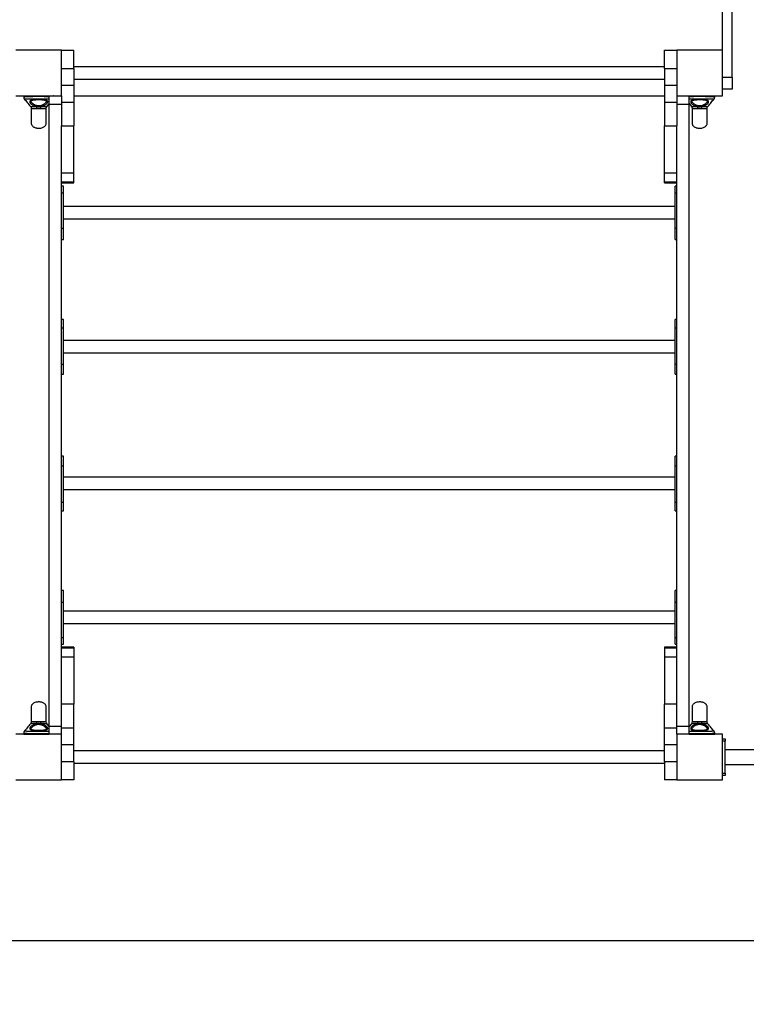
# Model space of a CAD drawing. Header units: millimetres. Extents: x -8939 to 8472, y -10604 to 8071.
# Drawn here: x 964 to 2558, y -5333 to -3159 of the extents above; entities that cross this region are included whole.
import ezdxf

# ---------------------------------------------------------------- set-up
doc = ezdxf.new("R2010")
doc.units = ezdxf.units.MM
for name, color, linetype in [('DIKOM_ОБЪЕКТ', 7, 'Continuous'), ('DIKOM_РАЗМЕР_ЗОНА', 7, 'Continuous'), ('DIKOM_РАЗМЕР_ОБЪЕКТА', 7, 'Continuous')]:
    doc.layers.add(name, color=color, linetype=linetype)
doc.styles.add('style1', font='arial.ttf', dxfattribs={"width": 0.8})
doc.dimstyles.new('1-50', dxfattribs={"dimtxt": 300, "dimasz": 200, "dimexe": 100, "dimexo": 0, "dimgap": 100, "dimtad": 1, "dimdec": 0, "dimtxsty": 'style1', "dimcen": 0, "dimclrd": 7, "dimclre": 7, "dimadec": 1, "dimazin": 2, "dimtfac": 1, "dimtdec": 0, "dimtmove": 0, "dimatfit": 3, "dimfxl": 0, "dimlwd": 25, "dimlwe": 18, "dimarcsym": 0})

# ---------------------------------------------------------------- blocks, each defined once
blk = doc.blocks.new('*D10')
at = {"layer": 'Defpoints', "color": 0, "transparency": 16777216}
for p in [(-1552.4, 6070.9), (-5993.5, -5179.1), (3962.9, -5179.1)]:
    blk.add_point(p, dxfattribs=at)
at = {"layer": 'DIKOM_РАЗМЕР_ОБЪЕКТА', "color": 7, "lineweight": 18, "transparency": 16777216}
for p, q in [((-1552.4, 6070.9), (-6093.5, 6070.9)), ((3962.9, -5179.1), (-6093.5, -5179.1))]:
    blk.add_line(p, q, dxfattribs=at)
at = {"layer": 'DIKOM_РАЗМЕР_ОБЪЕКТА', "color": 7, "lineweight": 25, "transparency": 16777216}
blk.add_line((-5993.5, 5870.9), (-5993.5, -4979.1), dxfattribs=at)
at = {"layer": 'DIKOM_РАЗМЕР_ОБЪЕКТА', "color": 7, "transparency": 16777216}
for points in [[(-6026.9, 5870.9), (-5960.2, 5870.9), (-5993.5, 6070.9)], [(-6026.9, -4979.1), (-5960.2, -4979.1), (-5993.5, -5179.1)]]:
    blk.add_solid(points, dxfattribs=at)
at = {"layer": 'DIKOM_РАЗМЕР_ОБЪЕКТА', "color": 0, "transparency": 16777216, "insert": (-6246.7, 1864), "char_height": 300, "attachment_point": 5, "rotation": 90, "style": 'style1'}
blk.add_mtext('11250', dxfattribs=at)
blk = doc.blocks.new('*D11')
at = {"layer": 'Defpoints', "color": 0, "transparency": 16777216}
for p in [(-4909.4, 1993.3), (5472.2, -1149), (5472.2, -8455.4)]:
    blk.add_point(p, dxfattribs=at)
at = {"layer": 'DIKOM_РАЗМЕР_ОБЪЕКТА', "color": 7, "lineweight": 18, "transparency": 16777216}
for p, q in [((-4909.4, 1993.3), (-4909.4, -8555.4)), ((5472.2, -1149), (5472.2, -8555.4))]:
    blk.add_line(p, q, dxfattribs=at)
at = {"layer": 'DIKOM_РАЗМЕР_ОБЪЕКТА', "color": 7, "lineweight": 25, "transparency": 16777216}
blk.add_line((-4709.4, -8455.4), (5272.2, -8455.4), dxfattribs=at)
at = {"layer": 'DIKOM_РАЗМЕР_ОБЪЕКТА', "color": 7, "transparency": 16777216}
for points in [[(-4709.4, -8422), (-4709.4, -8488.7), (-4909.4, -8455.4)], [(5272.2, -8422), (5272.2, -8488.7), (5472.2, -8455.4)]]:
    blk.add_solid(points, dxfattribs=at)
at = {"layer": 'DIKOM_РАЗМЕР_ОБЪЕКТА', "color": 0, "transparency": 16777216, "insert": (1663.1, -8202.2), "char_height": 300, "attachment_point": 5, "style": 'style1'}
blk.add_mtext('10400', dxfattribs=at)
blk = doc.blocks.new('*D13')
at = {"layer": 'Defpoints', "color": 0, "transparency": 16777216}
for p in [(-7909.4, 1799), (8472.2, -1099.5), (-7909.4, -10503.8)]:
    blk.add_point(p, dxfattribs=at)
at = {"layer": 'DIKOM_РАЗМЕР_ЗОНА', "color": 7, "lineweight": 18, "transparency": 16777216}
for p, q in [((-7909.4, 1799), (-7909.4, -10603.8)), ((8472.2, -1099.5), (8472.2, -10603.8))]:
    blk.add_line(p, q, dxfattribs=at)
at = {"layer": 'DIKOM_РАЗМЕР_ЗОНА', "color": 7, "lineweight": 25, "transparency": 16777216}
blk.add_line((8272.2, -10503.8), (-7709.4, -10503.8), dxfattribs=at)
at = {"layer": 'DIKOM_РАЗМЕР_ЗОНА', "color": 7, "transparency": 16777216}
for points in [[(-7709.4, -10470.4), (-7709.4, -10537.1), (-7909.4, -10503.8)], [(8272.2, -10470.4), (8272.2, -10537.1), (8472.2, -10503.8)]]:
    blk.add_solid(points, dxfattribs=at)
at = {"layer": 'DIKOM_РАЗМЕР_ЗОНА', "color": 0, "transparency": 16777216, "insert": (1786.3, -10250.6), "char_height": 300, "attachment_point": 5, "style": 'style1'}
blk.add_mtext('16400', dxfattribs=at)

msp = doc.modelspace()

# ---------------------------------------------------------------- linework, layer by layer
at = {"layer": 'DIKOM_ОБЪЕКТ', "color": 7, "linetype": 'Continuous', "lineweight": 15}
for p, q in [((2505.7, -3226), (2505.7, -3114.5)), ((2526.7, -3286.1), (2526.7, -3114.5)), ((1055.7, -3226), (955.7, -3226)), ((1055.7, -3226), (1082.7, -3226)), ((1055.7, -3326), (1055.7, -3226)), ((1082.7, -3266), (1082.7, -3226)), ((2378.7, -3226), (2405.7, -3226)), ((2378.7, -3266), (2378.7, -3226)), ((2405.7, -3226), (2405.7, -3326)), ((2505.7, -3226), (2405.7, -3226)), ((2505.7, -3326), (2505.7, -3226)), ((1055.7, -3266), (1082.7, -3266)), ((2378.7, -3262.5), (1082.7, -3262.5)), ((1082.7, -3266), (1082.7, -3302.9)), ((2378.7, -3266), (2378.7, -3302.9)), ((2378.7, -3266), (2405.7, -3266)), ((1055.7, -3302.9), (1082.7, -3302.9)), ((1082.7, -3289.5), (2378.7, -3289.5)), ((1082.7, -3302.9), (1082.7, -3339.6)), ((2378.7, -3302.9), (2405.7, -3302.9)), ((2378.7, -3302.9), (2378.7, -3339.6)), ((2526.7, -3286.1), (2505.7, -3286.1)), ((2526.7, -3286.1), (2526.7, -3311)), ((955.7, -3326), (1055.7, -3326)), ((1028.7, -3326.2), (1055.7, -3326.2)), ((1028.7, -3344.3), (1028.7, -3326.2)), ((1055.7, -3326), (1055.7, -3339.6)), ((1082.7, -3326), (2378.7, -3326)), ((2405.7, -3326), (2405.7, -3339.6)), ((2405.7, -3326), (2505.7, -3326)), ((2405.7, -3326.2), (2432.7, -3326.2)), ((2432.7, -3344.3), (2432.7, -3326.2)), ((2526.7, -3311), (2505.7, -3311)), ((972.7, -3326.5), (972.7, -3329.2)), ((1005.7, -3326.5), (972.7, -3326.5)), ((972.7, -3329.2), (972.7, -3329.2)), ((988.7, -3336.9), (988.9, -3335.8)), ((988.7, -3337.2), (988.7, -3336.9)), ((1028.7, -3326.5), (1005.7, -3326.5)), ((1022.4, -3335.8), (1022.7, -3336.9)), ((1022.7, -3336.9), (1022.7, -3337.2)), ((1023.8, -3349), (1028.7, -3343.2)), ((1028.7, -3344.3), (1055.7, -3344.3)), ((1028.7, -4708), (1028.7, -3344.3)), ((1055.7, -3339.6), (1082.7, -3339.6)), ((1055.7, -3339.6), (1055.7, -3392)), ((1082.7, -3339.6), (1082.7, -3392)), ((2378.7, -3339.6), (2405.7, -3339.6)), ((2378.7, -3339.6), (2378.7, -3392)), ((2405.7, -3339.6), (2405.7, -3392)), ((2405.7, -3344.3), (2432.7, -3344.3)), ((2455.7, -3326.5), (2432.7, -3326.5)), ((2432.7, -3343.1), (2437.5, -3349)), ((2432.7, -4708), (2432.7, -3344.3)), ((2438.7, -3336.9), (2438.9, -3335.8)), ((2438.7, -3337.2), (2438.7, -3336.9)), ((2488.7, -3326.5), (2455.7, -3326.5)), ((2472.4, -3335.8), (2472.7, -3336.9)), ((2472.7, -3336.9), (2472.7, -3337.2)), ((2487.5, -3332.5), (2487.5, -3332.5)), ((2488.7, -3329.2), (2488.7, -3326.5)), ((1055.7, -3395.2), (1055.7, -3392)), ((1055.7, -3392), (1082.7, -3392)), ((1055.7, -4708), (1055.7, -3392)), ((1082.7, -3495.1), (1082.7, -3392)), ((2378.7, -3495.1), (2378.7, -3392)), ((2378.7, -3392), (2405.7, -3392)), ((2405.7, -3395.2), (2405.7, -3392)), ((2405.7, -4708), (2405.7, -3392)), ((1055.7, -3495.1), (1082.7, -3495.1)), ((1082.7, -3514.8), (1082.7, -3495.1)), ((2378.7, -3495.1), (2405.7, -3495.1)), ((2378.7, -3514.8), (2378.7, -3495.1)), ((1055.7, -3514.8), (1082.7, -3514.8)), ((1055.7, -3517.1), (1082.7, -3517.1)), ((1082.7, -3517.1), (1082.7, -3514.8)), ((2378.7, -3514.8), (2405.7, -3514.8)), ((2378.7, -3517.1), (2378.7, -3514.8)), ((2378.7, -3517.1), (2405.7, -3517.1)), ((1059.7, -3523.8), (1055.7, -3523.8)), ((1055.7, -3538.6), (1059.7, -3538.6)), ((1059.7, -3538.6), (1059.7, -3523.8)), ((1059.7, -3615.9), (1059.7, -3538.6)), ((2405.7, -3523.8), (2401.7, -3523.8)), ((2401.7, -3538.6), (2401.7, -3523.8)), ((2401.7, -3538.6), (2405.7, -3538.6)), ((2401.7, -3615.9), (2401.7, -3538.6)), ((2401.7, -3568.9), (1059.7, -3568.9)), ((1059.7, -3595.9), (2401.7, -3595.9)), ((1055.7, -3615.9), (1059.7, -3615.9)), ((1059.7, -3641.1), (1059.7, -3615.9)), ((2401.7, -3615.9), (2405.7, -3615.9)), ((2401.7, -3641.1), (2401.7, -3615.9)), ((1055.7, -3641.1), (1059.7, -3641.1)), ((2401.7, -3641.1), (2405.7, -3641.1)), ((1059.7, -3816.4), (1055.7, -3816.4)), ((1059.7, -3834.8), (1059.7, -3816.4)), ((2405.7, -3816.4), (2401.7, -3816.4)), ((2401.7, -3834.8), (2401.7, -3816.4)), ((1055.7, -3834.8), (1059.7, -3834.8)), ((1059.7, -3914.5), (1059.7, -3834.8)), ((2401.7, -3834.8), (2405.7, -3834.8)), ((2401.7, -3914.5), (2401.7, -3834.8)), ((2401.7, -3862.7), (1059.7, -3862.7)), ((1059.7, -3889.7), (2401.7, -3889.7)), ((1055.7, -3914.5), (1059.7, -3914.5)), ((1059.7, -3936.1), (1059.7, -3914.5)), ((2401.7, -3936.1), (2401.7, -3914.5)), ((2401.7, -3914.5), (2405.7, -3914.5)), ((1055.7, -3936.1), (1059.7, -3936.1)), ((2401.7, -3936.1), (2405.7, -3936.1)), ((1059.7, -4116.1), (1055.7, -4116.1)), ((1059.7, -4137.7), (1059.7, -4116.1)), ((2405.7, -4116.1), (2401.7, -4116.1)), ((2401.7, -4137.7), (2401.7, -4116.1)), ((1055.7, -4137.7), (1059.7, -4137.7)), ((1059.7, -4217.4), (1059.7, -4137.7)), ((2401.7, -4137.7), (2405.7, -4137.7)), ((2401.7, -4217.4), (2401.7, -4137.7)), ((2401.7, -4162.5), (1059.7, -4162.5)), ((1059.7, -4189.5), (2401.7, -4189.5)), ((1055.7, -4217.4), (1059.7, -4217.4)), ((1059.7, -4235.9), (1059.7, -4217.4)), ((2401.7, -4217.4), (2405.7, -4217.4)), ((2401.7, -4235.9), (2401.7, -4217.4)), ((1055.7, -4235.9), (1059.7, -4235.9)), ((2401.7, -4235.9), (2405.7, -4235.9)), ((1059.7, -4411.1), (1055.7, -4411.1)), ((1059.7, -4436.3), (1059.7, -4411.1)), ((2405.7, -4411.1), (2401.7, -4411.1)), ((2401.7, -4436.3), (2401.7, -4411.1)), ((1055.7, -4436.3), (1059.7, -4436.3)), ((1059.7, -4513.6), (1059.7, -4436.3)), ((2401.7, -4456.3), (1059.7, -4456.3)), ((2401.7, -4436.3), (2405.7, -4436.3)), ((2401.7, -4513.6), (2401.7, -4436.3)), ((1059.7, -4483.3), (2401.7, -4483.3)), ((1055.7, -4513.6), (1059.7, -4513.6)), ((1059.7, -4528.4), (1059.7, -4513.6)), ((2401.7, -4513.6), (2405.7, -4513.6)), ((2401.7, -4528.4), (2401.7, -4513.6)), ((1055.7, -4528.4), (1059.7, -4528.4)), ((1082.7, -4535.1), (1055.7, -4535.1)), ((1082.7, -4537.4), (1055.7, -4537.4)), ((1082.7, -4535.1), (1082.7, -4537.4)), ((1082.7, -4537.4), (1082.7, -4557.1)), ((2405.7, -4535.1), (2378.7, -4535.1)), ((2378.7, -4535.1), (2378.7, -4537.4)), ((2405.7, -4537.4), (2378.7, -4537.4)), ((2378.7, -4537.4), (2378.7, -4557.1)), ((2401.7, -4528.4), (2405.7, -4528.4)), ((1082.7, -4557.1), (1055.7, -4557.1)), ((1082.7, -4557.1), (1082.7, -4660.2)), ((2405.7, -4557.1), (2378.7, -4557.1)), ((2378.7, -4557.1), (2378.7, -4660.2)), ((1082.7, -4660.2), (1055.7, -4660.2)), ((1055.7, -4712.6), (1055.7, -4660.2)), ((1082.7, -4712.6), (1082.7, -4660.2)), ((2405.7, -4660.2), (2378.7, -4660.2)), ((2378.7, -4712.6), (2378.7, -4660.2)), ((2405.7, -4712.6), (2405.7, -4660.2)), ((988.7, -4715.3), (988.7, -4715)), ((988.9, -4716.4), (988.7, -4715.3)), ((1022.7, -4715.3), (1022.4, -4716.4)), ((1022.7, -4715), (1022.7, -4715.3)), ((1028.7, -4709.1), (1023.8, -4703.2)), ((1028.7, -4708), (1055.7, -4708)), ((1028.7, -4726.2), (1028.7, -4708)), ((1082.7, -4712.6), (1055.7, -4712.6)), ((1055.7, -4726.2), (1055.7, -4712.6)), ((1082.7, -4749.3), (1082.7, -4712.6)), ((2405.7, -4712.6), (2378.7, -4712.6)), ((2378.7, -4749.3), (2378.7, -4712.6)), ((2405.7, -4708), (2432.7, -4708)), ((2405.7, -4726.2), (2405.7, -4712.6)), ((2437.5, -4703.2), (2432.7, -4709)), ((2432.7, -4726.2), (2432.7, -4708)), ((2438.7, -4715.3), (2438.7, -4715)), ((2438.9, -4716.4), (2438.7, -4715.3)), ((2472.7, -4715.3), (2472.4, -4716.4)), ((2472.7, -4715), (2472.7, -4715.3)), ((1055.7, -4726.2), (955.7, -4726.2)), ((972.7, -4723), (972.7, -4725.7)), ((972.7, -4725.7), (1005.7, -4725.7)), ((973.9, -4719.7), (973.9, -4719.7)), ((1005.7, -4725.7), (1028.7, -4725.7)), ((1055.7, -4826.2), (1055.7, -4726.2)), ((2505.7, -4726.2), (2405.7, -4726.2)), ((2405.7, -4726.2), (2405.7, -4826.2)), ((2432.7, -4725.7), (2455.7, -4725.7)), ((2455.7, -4725.7), (2488.7, -4725.7)), ((2488.7, -4725.7), (2488.7, -4723)), ((2488.7, -4723), (2488.7, -4723)), ((2505.7, -4826.2), (2505.7, -4726.2)), ((2505.7, -4736.2), (2511.7, -4736.2)), ((2511.7, -4736.2), (2511.7, -4741.2)), ((1082.7, -4749.3), (1055.7, -4749.3)), ((1082.7, -4786.2), (1082.7, -4749.3)), ((2405.7, -4749.3), (2378.7, -4749.3)), ((2378.7, -4786.2), (2378.7, -4749.3)), ((2511.7, -4741.2), (2505.7, -4741.2)), ((2511.7, -4811.2), (2511.7, -4741.2)), ((3849.7, -4760.2), (2511.7, -4760.2)), ((2378.7, -4762.7), (1082.7, -4762.7)), ((1082.7, -4786.2), (1055.7, -4786.2)), ((1082.7, -4786.2), (1082.7, -4826.2)), ((1082.7, -4789.7), (2378.7, -4789.7)), ((2405.7, -4786.2), (2378.7, -4786.2)), ((2378.7, -4786.2), (2378.7, -4826.2)), ((2511.7, -4792.2), (3849.7, -4792.2)), ((955.7, -4826.2), (1055.7, -4826.2)), ((1082.7, -4826.2), (1055.7, -4826.2)), ((2405.7, -4826.2), (2378.7, -4826.2)), ((2405.7, -4826.2), (2505.7, -4826.2)), ((2505.7, -4811.2), (2511.7, -4811.2)), ((2511.7, -4816.2), (2505.7, -4816.2)), ((2511.7, -4811.2), (2511.7, -4816.2))]:
    msp.add_line(p, q, dxfattribs=at)
for centre, radius, start, end in [((973.2, -3326.5), 0.5, 90, 180), ((1038.2, -3326.5), 0.5, 51.5031, 90), ((2423.2, -3326.5), 0.5, 90, 128.4969), ((2488.2, -3326.5), 0.5, 0, 90), ((986.7, -3337.1), 2.01, 250.454, 356.2102), ((1024.7, -3337.1), 2.01, 183.8592, 289.4825), ((2436.7, -3337.1), 2.01, 250.4538, 356.2115), ((2474.7, -3337.1), 2.01, 183.8598, 289.4832), ((982.2, -3355), 19.8, 1.786, 16.0858), ((1029.1, -3355), 19.7, 163.8752, 178.2008), ((2432.2, -3355), 19.8, 1.7889, 16.0829), ((2479.1, -3355), 19.7, 163.8768, 178.1992), ((986.7, -4715.1), 2.01, 3.8563, 109.4855), ((982.3, -4697.2), 19.7, 343.876, 358.1999), ((1029.1, -4697.2), 19.8, 181.7856, 196.0862), ((1024.7, -4715.1), 2.01, 70.4591, 176.2086), ((2436.7, -4715.1), 2.01, 3.8579, 109.485), ((2432.3, -4697.2), 19.7, 343.8738, 358.2022), ((2479.1, -4697.2), 19.8, 181.7886, 196.0832), ((2474.7, -4715.1), 2.01, 70.4604, 176.2062), ((973.2, -4725.7), 0.5, 180, 270), ((2488.2, -4725.7), 0.5, 270, 0)]:
    msp.add_arc(centre, radius, start, end, dxfattribs=at)
for points, knots in [([(1005.7, -3327.7), (1004.1, -3327.7), (1000.9, -3327.7), (996.2, -3327.7), (991.8, -3327.8), (988.1, -3327.9), (985, -3327.9), (982.5, -3328), (980, -3328.1), (977.6, -3328.2), (975.7, -3328.4), (974.3, -3328.5), (973.5, -3328.7), (972.8, -3328.9), (972.7, -3329.1), (972.7, -3329.2)], [0, 0, 0, 0, 0.09266, 0.184414, 0.275264, 0.365211, 0.43026, 0.493674, 0.555453, 0.645018, 0.730916, 0.793331, 0.854279, 0.913762, 1, 1, 1, 1]), ([(972.7, -3329), (972.7, -3329.6), (972.8, -3330.9), (973.5, -3331.9), (973.9, -3332.5)], [0, 0, 0, 0, 0.444348, 1, 1, 1, 1]), ([(973.9, -3332.5), (976.1, -3335.2), (980.8, -3340.8), (985.2, -3346.2), (987.5, -3349)], [0, 0, 0, 0, 0.463342, 1, 1, 1, 1]), ([(974, -3332.5), (974, -3332.5), (974, -3332.6), (974.6, -3332.6), (975.8, -3332.6), (977.5, -3332.6), (979.8, -3332.5), (982.5, -3332.5), (985.6, -3332.4), (989.1, -3332.4), (992.8, -3332.4), (996.9, -3332.3), (1001, -3332.3), (1003.9, -3332.3), (1005.3, -3332.3)], [0, 0, 0, 0, 0.03171, 0.122728, 0.21324, 0.302178, 0.390779, 0.478751, 0.566015, 0.653511, 0.740085, 0.827114, 0.913476, 1, 1, 1, 1]), ([(1005.2, -3334.1), (1003.9, -3334.1), (1001.3, -3334.1), (997.6, -3334.3), (994.1, -3334.6), (991.2, -3335.1), (988.8, -3335.8), (987.1, -3336.6), (986.1, -3337.6), (986, -3338.5), (986, -3339)], [0, 0, 0, 0, 0.126081, 0.251954, 0.378116, 0.503263, 0.628633, 0.753005, 0.876839, 1, 1, 1, 1]), ([(986, -3339), (986.1, -3339.4), (986.3, -3340.2), (987.2, -3341.7), (988.5, -3343.2), (990.3, -3344.8), (992.4, -3346.3), (995, -3347.6), (997.9, -3348.8), (1000.1, -3349.3), (1001.2, -3349.5)], [0, 0, 0, 0, 0.123179, 0.245722, 0.369663, 0.493594, 0.619178, 0.745278, 0.872429, 1, 1, 1, 1]), ([(1022.7, -3337.2), (1022.6, -3337.5), (1022.5, -3338.2), (1022, -3339.3), (1021.3, -3340.3), (1020.6, -3341.3), (1019.7, -3342.2), (1018.8, -3343.1), (1017.6, -3344), (1016.2, -3345), (1014.4, -3346), (1012.6, -3346.8), (1010.9, -3347.4), (1008.6, -3347.9), (1006.3, -3348.1), (1003.9, -3348), (1002.2, -3347.8), (1000.5, -3347.4), (998.7, -3346.8), (996.9, -3346), (995.1, -3345), (993.8, -3344.1), (992.8, -3343.2), (991.9, -3342.5), (991.2, -3341.8), (990.6, -3341), (989.8, -3340), (989, -3338.7), (988.8, -3337.7), (988.7, -3337.2)], [0, 0, 0, 0, 0.041222, 0.082128, 0.125021, 0.156173, 0.187529, 0.218759, 0.249823, 0.293052, 0.333991, 0.374655, 0.406583, 0.437315, 0.499528, 0.530549, 0.561988, 0.592743, 0.624705, 0.665592, 0.706687, 0.75001, 0.774588, 0.798195, 0.828687, 0.850707, 0.875262, 0.93758, 1, 1, 1, 1]), ([(989.2, -3336.3), (989.2, -3336.3), (989.2, -3336.3), (989.6, -3336.1), (990.4, -3335.7), (992.1, -3335.3), (994, -3334.9), (996.4, -3334.6), (999.2, -3334.4), (1002.4, -3334.2), (1005.9, -3334.2), (1009.4, -3334.2), (1012.7, -3334.4), (1015.5, -3334.7), (1017.7, -3335), (1019.5, -3335.3), (1020.6, -3335.6), (1021.5, -3336), (1021.9, -3336.2), (1022, -3336.1), (1022.1, -3336.1)], [0, 0, 0, 0, 0.018432, 0.03801, 0.106459, 0.166371, 0.22662, 0.289509, 0.355442, 0.426393, 0.501698, 0.581913, 0.658154, 0.725585, 0.783296, 0.836875, 0.892657, 0.921909, 0.959182, 1, 1, 1, 1]), ([(1025.3, -3339), (1025.3, -3338.5), (1025.3, -3337.6), (1024.2, -3336.6), (1022.4, -3335.7), (1019.9, -3335.1), (1016.8, -3334.6), (1013.2, -3334.3), (1009.3, -3334.1), (1006.6, -3334.1), (1005.2, -3334.1)], [0, 0, 0, 0, 0.123446, 0.24716, 0.372003, 0.496777, 0.622303, 0.748247, 0.873772, 1, 1, 1, 1]), ([(1005.3, -3332.3), (1005.7, -3332.3), (1006.9, -3332.3), (1009.1, -3332.3), (1012.2, -3332.3), (1015.5, -3332.3), (1018.8, -3332.4), (1022, -3332.4), (1025, -3332.4), (1027.2, -3332.5), (1028.3, -3332.5), (1028.7, -3332.5)], [0, 0, 0, 0, 0.049424, 0.133535, 0.25221, 0.404254, 0.525254, 0.662508, 0.814335, 0.939424, 1, 1, 1, 1]), ([(1028.7, -3328), (1028.3, -3328), (1026.9, -3327.9), (1024.2, -3327.9), (1021, -3327.8), (1018.2, -3327.8), (1014.7, -3327.7), (1010.5, -3327.7), (1007.3, -3327.7), (1005.7, -3327.7)], [0, 0, 0, 0, 0.057648, 0.255054, 0.375858, 0.498014, 0.621525, 0.809239, 1, 1, 1, 1]), ([(1010.1, -3349.5), (1011.2, -3349.3), (1013.4, -3348.8), (1016.3, -3347.7), (1018.9, -3346.3), (1021.1, -3344.8), (1022.8, -3343.2), (1024.2, -3341.7), (1025.1, -3340.2), (1025.3, -3339.4), (1025.3, -3339)], [0, 0, 0, 0, 0.127621, 0.254179, 0.380618, 0.505084, 0.629623, 0.75288, 0.876455, 1, 1, 1, 1]), ([(2455.7, -3327.7), (2454.1, -3327.7), (2450.9, -3327.7), (2446.2, -3327.7), (2441.8, -3327.8), (2438.1, -3327.9), (2435, -3327.9), (2433.4, -3328), (2432.7, -3328)], [0, 0, 0, 0, 0.18902, 0.376195, 0.561519, 0.745008, 0.877705, 1, 1, 1, 1]), ([(2432.7, -3332.5), (2433.6, -3332.5), (2435.6, -3332.4), (2439.1, -3332.4), (2442.8, -3332.4), (2446.9, -3332.3), (2451, -3332.3), (2453.9, -3332.3), (2455.3, -3332.3)], [0, 0, 0, 0, 0.161179, 0.330292, 0.497625, 0.665839, 0.832765, 1, 1, 1, 1]), ([(2455.2, -3334.1), (2453.9, -3334.1), (2451.3, -3334.1), (2447.6, -3334.3), (2444.1, -3334.6), (2441.2, -3335.1), (2438.8, -3335.8), (2437.1, -3336.6), (2436.1, -3337.6), (2436, -3338.5), (2436, -3339)], [0, 0, 0, 0, 0.126082, 0.251955, 0.378117, 0.503263, 0.628634, 0.753005, 0.876839, 1, 1, 1, 1]), ([(2436, -3339), (2436.1, -3339.4), (2436.3, -3340.2), (2437.2, -3341.7), (2438.5, -3343.2), (2440.3, -3344.8), (2442.4, -3346.3), (2445, -3347.6), (2447.9, -3348.8), (2450.1, -3349.3), (2451.2, -3349.5)], [0, 0, 0, 0, 0.123179, 0.245722, 0.369663, 0.493592, 0.619178, 0.745278, 0.872428, 1, 1, 1, 1]), ([(2472.7, -3337.2), (2472.6, -3337.5), (2472.5, -3338.2), (2472, -3339.3), (2471.3, -3340.3), (2470.6, -3341.3), (2469.7, -3342.2), (2468.8, -3343.1), (2467.6, -3344), (2466.2, -3345), (2464.4, -3346), (2462.6, -3346.8), (2460.9, -3347.4), (2458.6, -3347.9), (2456.3, -3348.1), (2453.9, -3348), (2452.2, -3347.8), (2450.5, -3347.4), (2448.7, -3346.8), (2446.9, -3346), (2445.1, -3345), (2443.8, -3344.1), (2442.8, -3343.2), (2441.9, -3342.5), (2441.2, -3341.8), (2440.6, -3341), (2439.8, -3340), (2439, -3338.7), (2438.8, -3337.7), (2438.7, -3337.2)], [0, 0, 0, 0, 0.041222, 0.082128, 0.12502, 0.156173, 0.187529, 0.218759, 0.249824, 0.293052, 0.33399, 0.374655, 0.406582, 0.437314, 0.499528, 0.530549, 0.561987, 0.592742, 0.624705, 0.665591, 0.706687, 0.750009, 0.774588, 0.798194, 0.828687, 0.850707, 0.875262, 0.93758, 1, 1, 1, 1]), ([(2439.2, -3336.3), (2439.2, -3336.3), (2439.2, -3336.3), (2439.6, -3336.1), (2440.4, -3335.7), (2442.1, -3335.3), (2444, -3334.9), (2446.4, -3334.6), (2449.2, -3334.4), (2452.4, -3334.2), (2455.9, -3334.2), (2459.4, -3334.2), (2462.7, -3334.4), (2465.5, -3334.7), (2467.7, -3335), (2469.5, -3335.3), (2470.6, -3335.6), (2471.5, -3336), (2471.9, -3336.2), (2472, -3336.1), (2472.1, -3336.1)], [0, 0, 0, 0, 0.018432, 0.038009, 0.106459, 0.166371, 0.226619, 0.289508, 0.355441, 0.426392, 0.501698, 0.581913, 0.658153, 0.725585, 0.783296, 0.836875, 0.892657, 0.921909, 0.959182, 1, 1, 1, 1]), ([(2475.3, -3339), (2475.3, -3338.5), (2475.3, -3337.6), (2474.2, -3336.6), (2472.4, -3335.7), (2469.9, -3335.1), (2466.8, -3334.6), (2463.2, -3334.3), (2459.3, -3334.1), (2456.6, -3334.1), (2455.2, -3334.1)], [0, 0, 0, 0, 0.123447, 0.24716, 0.372003, 0.496778, 0.622304, 0.748248, 0.873774, 1, 1, 1, 1]), ([(2455.3, -3332.3), (2455.7, -3332.3), (2456.9, -3332.3), (2459.1, -3332.3), (2462.2, -3332.3), (2465.5, -3332.3), (2468.8, -3332.4), (2472, -3332.4), (2475, -3332.4), (2477.7, -3332.5), (2479.5, -3332.5), (2480.8, -3332.5), (2481.5, -3332.5), (2482.2, -3332.5), (2482.9, -3332.6), (2483.6, -3332.6), (2484.6, -3332.6), (2485.9, -3332.6), (2486.7, -3332.6), (2487.1, -3332.6), (2487.3, -3332.6), (2487.4, -3332.6), (2487.4, -3332.5), (2487.4, -3332.5), (2487.5, -3332.5)], [0, 0, 0, 0, 0.026027, 0.070322, 0.132816, 0.212885, 0.276605, 0.348885, 0.42884, 0.494712, 0.565452, 0.589982, 0.615048, 0.640705, 0.667002, 0.694024, 0.721682, 0.809761, 0.898905, 0.921594, 0.944298, 0.966985, 0.989709, 1, 1, 1, 1]), ([(2488.6, -3329.2), (2488.7, -3329.1), (2488.7, -3329), (2488.4, -3328.8), (2487.5, -3328.6), (2486.1, -3328.4), (2484.5, -3328.3), (2482.9, -3328.2), (2480.7, -3328.1), (2477.7, -3328), (2474.2, -3327.9), (2471, -3327.8), (2468.2, -3327.8), (2464.7, -3327.7), (2460.5, -3327.7), (2457.3, -3327.7), (2455.7, -3327.7)], [0, 0, 0, 0, 0.02723, 0.086974, 0.176429, 0.269266, 0.325808, 0.38406, 0.444024, 0.537136, 0.634098, 0.693435, 0.753436, 0.814101, 0.906303, 1, 1, 1, 1]), ([(2460.1, -3349.5), (2461.2, -3349.3), (2463.4, -3348.8), (2466.3, -3347.7), (2468.9, -3346.3), (2471.1, -3344.8), (2472.8, -3343.2), (2474.2, -3341.7), (2475.1, -3340.2), (2475.3, -3339.4), (2475.3, -3339)], [0, 0, 0, 0, 0.127623, 0.25418, 0.380618, 0.505086, 0.629624, 0.75288, 0.876455, 1, 1, 1, 1]), ([(2473.8, -3349), (2476.2, -3346.1), (2480.8, -3340.5), (2485.3, -3335.1), (2487.5, -3332.5)], [0, 0, 0, 0, 0.522678, 1, 1, 1, 1]), ([(2487.5, -3332.5), (2487.8, -3332.1), (2488.5, -3331.1), (2488.6, -3329.7), (2488.7, -3329)], [0, 0, 0, 0, 0.431026, 1, 1, 1, 1]), ([(987.5, -3349), (988, -3349.8), (989, -3351.2), (989.1, -3353), (989.2, -3353.8)], [0, 0, 0, 0, 0.54893, 1, 1, 1, 1]), ([(987.5, -3349), (987.5, -3349), (987.6, -3349), (987.8, -3349.1), (988.1, -3349.1), (988.4, -3349.1), (988.7, -3349.2), (989.1, -3349.2), (989.5, -3349.2), (989.9, -3349.3), (990.4, -3349.3), (991.4, -3349.3), (993.1, -3349.4), (995.6, -3349.5), (998.3, -3349.5), (1000.2, -3349.5), (1001.2, -3349.5)], [0, 0, 0, 0, 0.045825, 0.123816, 0.157062, 0.197275, 0.244268, 0.27034, 0.310018, 0.347668, 0.383493, 0.417497, 0.559902, 0.708914, 0.847632, 1, 1, 1, 1]), ([(989.2, -3353.8), (989.2, -3354.2), (989.2, -3356.7), (989.2, -3360.4), (989.2, -3364.6), (989.2, -3367.8), (989.2, -3370.3), (989.2, -3372.5), (989.2, -3374.7), (989.2, -3376.8), (989.2, -3379), (989.2, -3381.1), (989.2, -3383.1), (989.2, -3384.7), (989.2, -3385.8), (989.2, -3386), (989.2, -3386)], [0, 0, 0, 0, 0.020932, 0.106443, 0.181846, 0.243285, 0.28973, 0.342945, 0.391926, 0.449382, 0.515966, 0.592344, 0.678971, 0.776024, 0.883316, 1, 1, 1, 1]), ([(1002, -3354.4), (1001.1, -3354.4), (999.2, -3354.4), (996.7, -3354.4), (994.4, -3354.3), (992.5, -3354.3), (991, -3354.3), (990, -3354.2), (989.3, -3354), (989.2, -3353.9), (989.2, -3353.8)], [0, 0, 0, 0, 0.150045, 0.296162, 0.433746, 0.563623, 0.684609, 0.796507, 0.900017, 1, 1, 1, 1]), ([(1001.2, -3349.5), (1002.7, -3349.7), (1005.7, -3350), (1008.6, -3349.7), (1010.1, -3349.5)], [0, 0, 0, 0, 0.499964, 1, 1, 1, 1]), ([(1009.4, -3354.4), (1008.1, -3354.3), (1005.7, -3354.3), (1003.2, -3354.3), (1002, -3354.4)], [0, 0, 0, 0, 0.5, 1, 1, 1, 1]), ([(1022.2, -3353.8), (1022.1, -3353.9), (1022.1, -3354), (1021.4, -3354.2), (1020.4, -3354.3), (1018.9, -3354.3), (1017, -3354.3), (1014.7, -3354.4), (1012.1, -3354.4), (1010.3, -3354.4), (1009.4, -3354.4)], [0, 0, 0, 0, 0.099154, 0.203178, 0.31465, 0.435175, 0.5656, 0.704018, 0.849957, 1, 1, 1, 1]), ([(1010.1, -3349.5), (1011.3, -3349.5), (1013.7, -3349.5), (1016.9, -3349.4), (1019.7, -3349.4), (1021.8, -3349.2), (1023.2, -3349.1), (1023.8, -3349), (1023.8, -3349), (1023.8, -3349)], [0, 0, 0, 0, 0.18132, 0.357698, 0.523892, 0.677591, 0.816611, 0.942576, 1, 1, 1, 1]), ([(1022.2, -3353.8), (1022.2, -3353), (1022.4, -3351.2), (1023.3, -3349.8), (1023.9, -3349)], [0, 0, 0, 0, 0.443162, 1, 1, 1, 1]), ([(1022.2, -3386), (1022.2, -3386), (1022.2, -3385.8), (1022.2, -3384.7), (1022.2, -3383.1), (1022.2, -3381.1), (1022.2, -3379), (1022.2, -3376.8), (1022.2, -3374.7), (1022.2, -3372.7), (1022.2, -3370.9), (1022.2, -3369.1), (1022.2, -3367.2), (1022.2, -3364.4), (1022.2, -3360.4), (1022.2, -3356.7), (1022.2, -3354.3), (1022.2, -3353.8)], [0, 0, 0, 0, 0.116694, 0.223994, 0.321054, 0.407688, 0.484072, 0.550661, 0.608122, 0.657107, 0.698248, 0.732375, 0.770635, 0.818231, 0.89364, 0.979157, 1, 1, 1, 1]), ([(2437.5, -3349), (2438, -3349.8), (2439, -3351.2), (2439.1, -3353), (2439.2, -3353.8)], [0, 0, 0, 0, 0.548928, 1, 1, 1, 1]), ([(2437.5, -3349), (2437.5, -3349), (2437.6, -3349), (2437.8, -3349.1), (2438.1, -3349.1), (2438.4, -3349.1), (2438.7, -3349.2), (2439.1, -3349.2), (2439.5, -3349.2), (2439.9, -3349.3), (2440.4, -3349.3), (2441.4, -3349.3), (2443.1, -3349.4), (2445.6, -3349.5), (2448.3, -3349.5), (2450.2, -3349.5), (2451.2, -3349.5)], [0, 0, 0, 0, 0.045825, 0.123816, 0.157062, 0.197273, 0.244268, 0.270338, 0.310018, 0.347667, 0.383493, 0.417496, 0.559901, 0.70891, 0.847628, 1, 1, 1, 1]), ([(2439.2, -3353.8), (2439.2, -3354.2), (2439.2, -3356.7), (2439.2, -3360.4), (2439.2, -3364.6), (2439.2, -3367.8), (2439.2, -3370.3), (2439.2, -3372.5), (2439.2, -3374.7), (2439.2, -3376.8), (2439.2, -3379), (2439.2, -3381.1), (2439.2, -3383.1), (2439.2, -3384.7), (2439.2, -3385.8), (2439.2, -3386), (2439.2, -3386)], [0, 0, 0, 0, 0.020932, 0.106443, 0.181846, 0.243285, 0.28973, 0.342945, 0.391926, 0.449382, 0.515966, 0.592344, 0.678971, 0.776024, 0.883316, 1, 1, 1, 1]), ([(2452, -3354.4), (2451.1, -3354.4), (2449.2, -3354.4), (2446.7, -3354.4), (2444.4, -3354.3), (2442.5, -3354.3), (2441, -3354.3), (2440, -3354.2), (2439.3, -3354), (2439.2, -3353.9), (2439.2, -3353.8)], [0, 0, 0, 0, 0.150046, 0.296163, 0.433749, 0.563624, 0.684611, 0.796508, 0.900018, 1, 1, 1, 1]), ([(2451.2, -3349.5), (2452.7, -3349.7), (2455.7, -3350), (2458.6, -3349.7), (2460.1, -3349.5)], [0, 0, 0, 0, 0.499966, 1, 1, 1, 1]), ([(2459.4, -3354.4), (2458.1, -3354.3), (2455.7, -3354.3), (2453.2, -3354.3), (2452, -3354.4)], [0, 0, 0, 0, 0.499998, 1, 1, 1, 1]), ([(2472.2, -3353.8), (2472.1, -3353.9), (2472.1, -3354), (2471.4, -3354.2), (2470.4, -3354.3), (2468.9, -3354.3), (2467, -3354.3), (2464.7, -3354.4), (2462.1, -3354.4), (2460.3, -3354.4), (2459.4, -3354.4)], [0, 0, 0, 0, 0.099154, 0.203176, 0.314649, 0.435173, 0.565597, 0.704019, 0.849952, 1, 1, 1, 1]), ([(2460.1, -3349.5), (2461.3, -3349.5), (2463.7, -3349.5), (2466.9, -3349.4), (2469.7, -3349.4), (2471.8, -3349.2), (2473.2, -3349.1), (2473.8, -3349), (2473.8, -3349), (2473.8, -3349)], [0, 0, 0, 0, 0.181324, 0.357701, 0.523893, 0.677593, 0.816612, 0.942576, 1, 1, 1, 1]), ([(2472.2, -3353.8), (2472.2, -3353), (2472.4, -3351.2), (2473.3, -3349.8), (2473.9, -3349)], [0, 0, 0, 0, 0.44316, 1, 1, 1, 1]), ([(2472.2, -3386), (2472.2, -3386), (2472.2, -3385.8), (2472.2, -3384.7), (2472.2, -3383.1), (2472.2, -3381.1), (2472.2, -3379), (2472.2, -3376.8), (2472.2, -3374.7), (2472.2, -3372.7), (2472.2, -3370.9), (2472.2, -3369.1), (2472.2, -3367.2), (2472.2, -3364.4), (2472.2, -3360.4), (2472.2, -3356.7), (2472.2, -3354.3), (2472.2, -3353.8)], [0, 0, 0, 0, 0.116694, 0.223994, 0.321054, 0.407688, 0.484072, 0.550661, 0.608122, 0.657107, 0.698248, 0.732375, 0.770635, 0.818231, 0.89364, 0.979157, 1, 1, 1, 1]), ([(989.2, -3386), (989.2, -3386.7), (989.4, -3388.1), (990.3, -3390.2), (991.8, -3392.1), (993.8, -3393.8), (996, -3395), (998.3, -3395.9), (1000.5, -3396.5), (1002.9, -3396.9), (1005.6, -3397.1), (1008.8, -3396.9), (1012.2, -3396.2), (1015.6, -3395), (1018.5, -3393.1), (1020.6, -3390.9), (1022, -3388.5), (1022.1, -3386.8), (1022.2, -3386)], [0, 0, 0, 0, 0.046331, 0.097378, 0.15341, 0.213132, 0.273555, 0.330829, 0.381337, 0.431581, 0.494434, 0.568713, 0.650822, 0.735002, 0.814891, 0.885975, 0.947137, 1, 1, 1, 1]), ([(2439.2, -3386), (2439.2, -3386.7), (2439.4, -3388.1), (2440.3, -3390.2), (2441.8, -3392.1), (2443.8, -3393.8), (2446, -3395), (2448.3, -3395.9), (2450.5, -3396.5), (2452.9, -3396.9), (2455.6, -3397.1), (2458.8, -3396.9), (2462.2, -3396.2), (2465.6, -3395), (2468.5, -3393.1), (2470.6, -3390.9), (2472, -3388.5), (2472.1, -3386.8), (2472.2, -3386)], [0, 0, 0, 0, 0.046331, 0.097377, 0.15341, 0.213133, 0.273555, 0.33083, 0.381336, 0.431582, 0.494434, 0.568712, 0.650823, 0.735001, 0.814892, 0.885975, 0.947137, 1, 1, 1, 1]), ([(1022.2, -4666.2), (1022.1, -4665.5), (1022, -4664.1), (1021.1, -4662), (1019.6, -4660.1), (1017.6, -4658.4), (1015.3, -4657.2), (1013, -4656.3), (1010.8, -4655.7), (1008.5, -4655.3), (1005.8, -4655.1), (1002.6, -4655.3), (999.1, -4655.9), (995.8, -4657.2), (992.9, -4659), (990.7, -4661.3), (989.4, -4663.7), (989.3, -4665.4), (989.2, -4666.2)], [0, 0, 0, 0, 0.046333, 0.09738, 0.153414, 0.213134, 0.273558, 0.330829, 0.381337, 0.431581, 0.494434, 0.568712, 0.650821, 0.735001, 0.814887, 0.88597, 0.947132, 1, 1, 1, 1]), ([(989.2, -4666.2), (989.2, -4666.2), (989.2, -4666.4), (989.2, -4667.5), (989.2, -4669.1), (989.2, -4671.1), (989.2, -4673.2), (989.2, -4675.4), (989.2, -4677.5), (989.2, -4679.5), (989.2, -4681.3), (989.2, -4683.1), (989.2, -4685), (989.2, -4687.8), (989.2, -4691.8), (989.2, -4695.5), (989.2, -4697.9), (989.2, -4698.4)], [0, 0, 0, 0, 0.116694, 0.223994, 0.321054, 0.407687, 0.484071, 0.550661, 0.608121, 0.657107, 0.698247, 0.732375, 0.770634, 0.818229, 0.893638, 0.979156, 1, 1, 1, 1]), ([(1022.2, -4698.4), (1022.2, -4697.9), (1022.2, -4695.5), (1022.2, -4691.8), (1022.2, -4687.6), (1022.2, -4684.4), (1022.2, -4681.8), (1022.2, -4679.7), (1022.2, -4677.5), (1022.2, -4675.4), (1022.2, -4673.2), (1022.2, -4671.1), (1022.2, -4669.1), (1022.2, -4667.5), (1022.2, -4666.4), (1022.2, -4666.2), (1022.2, -4666.2)], [0, 0, 0, 0, 0.020934, 0.106444, 0.181848, 0.243286, 0.289732, 0.342945, 0.391927, 0.449383, 0.515967, 0.592345, 0.678972, 0.776024, 0.883316, 1, 1, 1, 1]), ([(2472.2, -4666.2), (2472.1, -4665.5), (2472, -4664.1), (2471.1, -4662), (2469.6, -4660.1), (2467.6, -4658.4), (2465.3, -4657.2), (2463, -4656.3), (2460.8, -4655.7), (2458.5, -4655.3), (2455.8, -4655.1), (2452.6, -4655.3), (2449.1, -4655.9), (2445.8, -4657.2), (2442.9, -4659), (2440.7, -4661.3), (2439.4, -4663.7), (2439.3, -4665.4), (2439.2, -4666.2)], [0, 0, 0, 0, 0.046333, 0.09738, 0.153415, 0.213133, 0.273556, 0.330829, 0.381336, 0.431581, 0.494433, 0.568713, 0.65082, 0.735001, 0.814887, 0.885971, 0.947132, 1, 1, 1, 1]), ([(2439.2, -4666.2), (2439.2, -4666.2), (2439.2, -4666.4), (2439.2, -4667.5), (2439.2, -4669.1), (2439.2, -4671.1), (2439.2, -4673.2), (2439.2, -4675.4), (2439.2, -4677.5), (2439.2, -4679.5), (2439.2, -4681.3), (2439.2, -4683.1), (2439.2, -4685), (2439.2, -4687.8), (2439.2, -4691.8), (2439.2, -4695.5), (2439.2, -4697.9), (2439.2, -4698.4)], [0, 0, 0, 0, 0.116694, 0.223994, 0.321054, 0.407687, 0.484071, 0.550661, 0.608121, 0.657107, 0.698247, 0.732375, 0.770634, 0.818229, 0.893638, 0.979156, 1, 1, 1, 1]), ([(2472.2, -4698.4), (2472.2, -4697.9), (2472.2, -4695.5), (2472.2, -4691.8), (2472.2, -4687.6), (2472.2, -4684.4), (2472.2, -4681.8), (2472.2, -4679.7), (2472.2, -4677.5), (2472.2, -4675.4), (2472.2, -4673.2), (2472.2, -4671.1), (2472.2, -4669.1), (2472.2, -4667.5), (2472.2, -4666.4), (2472.2, -4666.2), (2472.2, -4666.2)], [0, 0, 0, 0, 0.020934, 0.106444, 0.181848, 0.243286, 0.289732, 0.342945, 0.391927, 0.449383, 0.515967, 0.592345, 0.678972, 0.776024, 0.883316, 1, 1, 1, 1]), ([(987.5, -4703.2), (985.1, -4706.1), (980.5, -4711.6), (976, -4717.1), (973.9, -4719.7)], [0, 0, 0, 0, 0.522678, 1, 1, 1, 1]), ([(1001.2, -4702.7), (1000.1, -4702.9), (997.9, -4703.4), (995, -4704.5), (992.5, -4705.9), (990.3, -4707.4), (988.5, -4709), (987.2, -4710.5), (986.3, -4711.9), (986.1, -4712.8), (986, -4713.2)], [0, 0, 0, 0, 0.12762, 0.254177, 0.380616, 0.505082, 0.629623, 0.75288, 0.876454, 1, 1, 1, 1]), ([(986, -4713.2), (986, -4713.7), (986.1, -4714.6), (987.2, -4715.6), (989, -4716.5), (991.5, -4717.1), (994.6, -4717.6), (998.1, -4717.9), (1002, -4718.1), (1004.8, -4718.1), (1006.1, -4718.1)], [0, 0, 0, 0, 0.123446, 0.24716, 0.372003, 0.496777, 0.622304, 0.748247, 0.873772, 1, 1, 1, 1]), ([(989.2, -4698.4), (989.1, -4699.2), (989, -4701), (988, -4702.4), (987.5, -4703.2)], [0, 0, 0, 0, 0.443176, 1, 1, 1, 1]), ([(1001.2, -4702.7), (1000, -4702.7), (997.7, -4702.7), (994.4, -4702.8), (991.7, -4702.8), (989.5, -4702.9), (988.2, -4703.1), (987.5, -4703.2), (987.6, -4703.2), (987.6, -4703.2)], [0, 0, 0, 0, 0.18132, 0.357697, 0.523892, 0.677591, 0.816611, 0.942576, 1, 1, 1, 1]), ([(988.7, -4715), (988.8, -4714.6), (988.9, -4714), (989.4, -4712.9), (990, -4711.9), (990.8, -4710.9), (991.6, -4710), (992.5, -4709.1), (993.7, -4708.2), (995.2, -4707.1), (996.9, -4706.1), (998.7, -4705.4), (1000.5, -4704.8), (1002.7, -4704.3), (1005.1, -4704.1), (1007.5, -4704.2), (1009.2, -4704.4), (1010.9, -4704.8), (1012.6, -4705.4), (1014.4, -4706.2), (1016.2, -4707.2), (1017.6, -4708.1), (1018.6, -4709), (1019.4, -4709.7), (1020.1, -4710.4), (1020.7, -4711.1), (1021.5, -4712.2), (1022.4, -4713.5), (1022.6, -4714.5), (1022.7, -4715)], [0, 0, 0, 0, 0.041222, 0.082129, 0.12502, 0.156173, 0.187529, 0.21876, 0.249823, 0.293053, 0.333992, 0.374655, 0.406583, 0.437315, 0.499528, 0.53055, 0.561989, 0.592743, 0.624704, 0.665592, 0.706686, 0.75001, 0.774588, 0.798194, 0.828688, 0.850707, 0.875262, 0.93758, 1, 1, 1, 1]), ([(989.2, -4698.4), (989.2, -4698.3), (989.3, -4698.2), (989.9, -4698), (991, -4697.9), (992.5, -4697.9), (994.4, -4697.8), (996.7, -4697.8), (999.2, -4697.8), (1001.1, -4697.8), (1002, -4697.8)], [0, 0, 0, 0, 0.099154, 0.203178, 0.31465, 0.435176, 0.5656, 0.704018, 0.849957, 1, 1, 1, 1]), ([(1022.2, -4715.9), (1022.2, -4715.9), (1022.2, -4715.9), (1021.8, -4716.1), (1020.9, -4716.5), (1019.3, -4716.9), (1017.3, -4717.3), (1014.9, -4717.6), (1012.2, -4717.8), (1009, -4718), (1005.5, -4718), (1001.9, -4717.9), (998.6, -4717.8), (995.9, -4717.5), (993.7, -4717.2), (991.9, -4716.9), (990.7, -4716.6), (989.8, -4716.2), (989.5, -4716), (989.4, -4716.1), (989.3, -4716.1)], [0, 0, 0, 0, 0.018432, 0.038009, 0.106458, 0.16637, 0.22662, 0.289509, 0.355442, 0.426393, 0.501698, 0.581913, 0.658154, 0.725585, 0.783296, 0.836875, 0.892657, 0.921909, 0.959182, 1, 1, 1, 1]), ([(1010.1, -4702.7), (1008.6, -4702.5), (1005.7, -4702.2), (1002.7, -4702.5), (1001.2, -4702.7)], [0, 0, 0, 0, 0.499963, 1, 1, 1, 1]), ([(1002, -4697.8), (1003.2, -4697.8), (1005.7, -4697.9), (1008.1, -4697.8), (1009.4, -4697.8)], [0, 0, 0, 0, 0.5, 1, 1, 1, 1]), ([(1006.1, -4718.1), (1007.4, -4718.1), (1010.1, -4718.1), (1013.8, -4717.9), (1017.2, -4717.6), (1020.2, -4717.1), (1022.6, -4716.4), (1024.2, -4715.6), (1025.3, -4714.5), (1025.3, -4713.7), (1025.3, -4713.2)], [0, 0, 0, 0, 0.126081, 0.251953, 0.378115, 0.503263, 0.628632, 0.753005, 0.876837, 1, 1, 1, 1]), ([(1009.4, -4697.8), (1010.3, -4697.8), (1012.1, -4697.8), (1014.7, -4697.8), (1017, -4697.8), (1018.9, -4697.9), (1020.4, -4697.9), (1021.4, -4698), (1022.1, -4698.2), (1022.1, -4698.3), (1022.2, -4698.4)], [0, 0, 0, 0, 0.150045, 0.296161, 0.433746, 0.563622, 0.684609, 0.796507, 0.900016, 1, 1, 1, 1]), ([(1025.3, -4713.2), (1025.3, -4712.8), (1025.1, -4712), (1024.2, -4710.5), (1022.9, -4709), (1021.1, -4707.4), (1018.9, -4705.9), (1016.4, -4704.5), (1013.4, -4703.4), (1011.2, -4702.9), (1010.1, -4702.7)], [0, 0, 0, 0, 0.123177, 0.24572, 0.369663, 0.49359, 0.619177, 0.745277, 0.872429, 1, 1, 1, 1]), ([(1023.8, -4703.2), (1023.8, -4703.2), (1023.8, -4703.2), (1023.6, -4703.1), (1023.3, -4703.1), (1023, -4703.1), (1022.6, -4703), (1022.3, -4703), (1021.9, -4703), (1021.4, -4702.9), (1021, -4702.9), (1020, -4702.9), (1018.3, -4702.8), (1015.8, -4702.7), (1013, -4702.7), (1011.1, -4702.7), (1010.1, -4702.7)], [0, 0, 0, 0, 0.045825, 0.123817, 0.157062, 0.197275, 0.244268, 0.27034, 0.310017, 0.347668, 0.383493, 0.417497, 0.559902, 0.708914, 0.847632, 1, 1, 1, 1]), ([(1023.9, -4703.2), (1023.3, -4702.4), (1022.4, -4701), (1022.2, -4699.2), (1022.2, -4698.4)], [0, 0, 0, 0, 0.548942, 1, 1, 1, 1]), ([(2451.2, -4702.7), (2450.1, -4702.9), (2447.9, -4703.4), (2445, -4704.5), (2442.5, -4705.9), (2440.3, -4707.4), (2438.5, -4709), (2437.2, -4710.5), (2436.3, -4711.9), (2436.1, -4712.8), (2436, -4713.2)], [0, 0, 0, 0, 0.127618, 0.254175, 0.380613, 0.505082, 0.629622, 0.752879, 0.876454, 1, 1, 1, 1]), ([(2436, -4713.2), (2436, -4713.7), (2436.1, -4714.6), (2437.2, -4715.6), (2439, -4716.5), (2441.5, -4717.1), (2444.6, -4717.6), (2448.1, -4717.9), (2452, -4718.1), (2454.8, -4718.1), (2456.1, -4718.1)], [0, 0, 0, 0, 0.123446, 0.24716, 0.372004, 0.496779, 0.622302, 0.748248, 0.873771, 1, 1, 1, 1]), ([(2439.2, -4698.4), (2439.1, -4699.2), (2439, -4701), (2438, -4702.4), (2437.5, -4703.2)], [0, 0, 0, 0, 0.443175, 1, 1, 1, 1]), ([(2451.2, -4702.7), (2450, -4702.7), (2447.7, -4702.7), (2444.4, -4702.8), (2441.7, -4702.8), (2439.5, -4702.9), (2438.2, -4703.1), (2437.5, -4703.2), (2437.6, -4703.2), (2437.6, -4703.2)], [0, 0, 0, 0, 0.181319, 0.357697, 0.52389, 0.677591, 0.816611, 0.942576, 1, 1, 1, 1]), ([(2438.7, -4715), (2438.8, -4714.6), (2438.9, -4714), (2439.4, -4712.9), (2440, -4711.9), (2440.8, -4710.9), (2441.6, -4710), (2442.5, -4709.1), (2443.7, -4708.2), (2445.2, -4707.1), (2446.9, -4706.1), (2448.7, -4705.4), (2450.5, -4704.8), (2452.7, -4704.3), (2455.1, -4704.1), (2457.5, -4704.2), (2459.2, -4704.4), (2460.9, -4704.8), (2462.6, -4705.4), (2464.4, -4706.2), (2466.2, -4707.2), (2467.6, -4708.1), (2468.6, -4709), (2469.4, -4709.7), (2470.1, -4710.4), (2470.7, -4711.1), (2471.5, -4712.2), (2472.4, -4713.5), (2472.6, -4714.5), (2472.7, -4715)], [0, 0, 0, 0, 0.041222, 0.082128, 0.12502, 0.156173, 0.18753, 0.21876, 0.249823, 0.293054, 0.333993, 0.374656, 0.406583, 0.437315, 0.499529, 0.530551, 0.561989, 0.592743, 0.624704, 0.665593, 0.706686, 0.75001, 0.774588, 0.798194, 0.828689, 0.850707, 0.875262, 0.93758, 1, 1, 1, 1]), ([(2439.2, -4698.4), (2439.2, -4698.3), (2439.3, -4698.2), (2439.9, -4698), (2441, -4697.9), (2442.5, -4697.9), (2444.4, -4697.8), (2446.7, -4697.8), (2449.2, -4697.8), (2451.1, -4697.8), (2452, -4697.8)], [0, 0, 0, 0, 0.099154, 0.203179, 0.314652, 0.435176, 0.565601, 0.704018, 0.849958, 1, 1, 1, 1]), ([(2472.2, -4715.9), (2472.2, -4715.9), (2472.2, -4715.9), (2471.8, -4716.1), (2470.9, -4716.5), (2469.3, -4716.9), (2467.3, -4717.3), (2464.9, -4717.6), (2462.2, -4717.8), (2459, -4718), (2455.5, -4718), (2451.9, -4717.9), (2448.6, -4717.8), (2445.9, -4717.5), (2443.7, -4717.2), (2441.9, -4716.9), (2440.7, -4716.6), (2439.8, -4716.2), (2439.5, -4716), (2439.4, -4716.1), (2439.3, -4716.1)], [0, 0, 0, 0, 0.018432, 0.03801, 0.106458, 0.16637, 0.226619, 0.289508, 0.355443, 0.426394, 0.501697, 0.581913, 0.658156, 0.725585, 0.783295, 0.836875, 0.892657, 0.921909, 0.959183, 1, 1, 1, 1]), ([(2460.1, -4702.7), (2458.6, -4702.5), (2455.7, -4702.2), (2452.7, -4702.5), (2451.2, -4702.7)], [0, 0, 0, 0, 0.499958, 1, 1, 1, 1]), ([(2452, -4697.8), (2453.2, -4697.8), (2455.7, -4697.9), (2458.1, -4697.8), (2459.4, -4697.8)], [0, 0, 0, 0, 0.500006, 1, 1, 1, 1]), ([(2456.1, -4718.1), (2457.4, -4718.1), (2460.1, -4718.1), (2463.8, -4717.9), (2467.2, -4717.6), (2470.2, -4717.1), (2472.6, -4716.4), (2474.2, -4715.6), (2475.3, -4714.5), (2475.3, -4713.7), (2475.3, -4713.2)], [0, 0, 0, 0, 0.126082, 0.251955, 0.378117, 0.503263, 0.628633, 0.753006, 0.876838, 1, 1, 1, 1]), ([(2459.4, -4697.8), (2460.3, -4697.8), (2462.1, -4697.8), (2464.7, -4697.8), (2467, -4697.8), (2468.9, -4697.9), (2470.4, -4697.9), (2471.4, -4698), (2472.1, -4698.2), (2472.1, -4698.3), (2472.2, -4698.4)], [0, 0, 0, 0, 0.150046, 0.296164, 0.433744, 0.563625, 0.684608, 0.796508, 0.900016, 1, 1, 1, 1]), ([(2475.3, -4713.2), (2475.3, -4712.8), (2475.1, -4712), (2474.2, -4710.5), (2472.9, -4709), (2471.1, -4707.4), (2468.9, -4705.9), (2466.4, -4704.5), (2463.4, -4703.4), (2461.2, -4702.9), (2460.1, -4702.7)], [0, 0, 0, 0, 0.123177, 0.245721, 0.369663, 0.493589, 0.619176, 0.745276, 0.872428, 1, 1, 1, 1]), ([(2473.8, -4703.2), (2473.8, -4703.2), (2473.8, -4703.2), (2473.6, -4703.1), (2473.3, -4703.1), (2473, -4703.1), (2472.6, -4703), (2472.3, -4703), (2471.9, -4703), (2471.4, -4702.9), (2471, -4702.9), (2470, -4702.9), (2468.3, -4702.8), (2465.8, -4702.7), (2463, -4702.7), (2461.1, -4702.7), (2460.1, -4702.7)], [0, 0, 0, 0, 0.045825, 0.123817, 0.157062, 0.197276, 0.244268, 0.270341, 0.310018, 0.347667, 0.383493, 0.417495, 0.559901, 0.708915, 0.847634, 1, 1, 1, 1]), ([(2473.9, -4703.2), (2473.3, -4702.4), (2472.4, -4701), (2472.2, -4699.2), (2472.2, -4698.4)], [0, 0, 0, 0, 0.548944, 1, 1, 1, 1]), ([(2487.4, -4719.6), (2485.3, -4717), (2480.6, -4711.4), (2476.2, -4706), (2473.8, -4703.2)], [0, 0, 0, 0, 0.463343, 1, 1, 1, 1]), ([(973.9, -4719.7), (973.6, -4720.1), (972.9, -4721.1), (972.7, -4722.4), (972.7, -4723.2)], [0, 0, 0, 0, 0.431044, 1, 1, 1, 1]), ([(972.7, -4723), (972.7, -4723.1), (972.7, -4723.2), (973, -4723.3), (973.8, -4723.6), (975.2, -4723.8), (976.8, -4723.9), (978.4, -4724), (980.7, -4724.1), (983.7, -4724.2), (987.1, -4724.3), (990.3, -4724.4), (993.2, -4724.4), (996.7, -4724.5), (1000.8, -4724.5), (1004.1, -4724.5), (1005.7, -4724.5)], [0, 0, 0, 0, 0.02723, 0.086973, 0.176428, 0.269266, 0.325808, 0.38406, 0.444024, 0.537136, 0.634098, 0.693434, 0.753435, 0.814101, 0.906302, 1, 1, 1, 1]), ([(1006.1, -4719.9), (1005.6, -4719.9), (1004.5, -4719.9), (1002.3, -4719.9), (999.2, -4719.9), (995.9, -4719.8), (992.5, -4719.8), (989.3, -4719.8), (986.4, -4719.8), (983.7, -4719.7), (981.8, -4719.7), (980.6, -4719.7), (979.9, -4719.7), (979.2, -4719.6), (978.5, -4719.6), (977.8, -4719.6), (976.7, -4719.6), (975.5, -4719.6), (974.6, -4719.6), (974.3, -4719.6), (974.1, -4719.6), (974, -4719.6), (973.9, -4719.7), (973.9, -4719.7), (973.9, -4719.7)], [0, 0, 0, 0, 0.026027, 0.070321, 0.132817, 0.212886, 0.276605, 0.348885, 0.428839, 0.494713, 0.565452, 0.589982, 0.615049, 0.640705, 0.667002, 0.694024, 0.721682, 0.809761, 0.898904, 0.921594, 0.944298, 0.966985, 0.989709, 1, 1, 1, 1]), ([(1005.7, -4724.5), (1007.3, -4724.5), (1010.5, -4724.5), (1015.1, -4724.4), (1019.6, -4724.4), (1023.3, -4724.3), (1026.3, -4724.3), (1027.9, -4724.2), (1028.7, -4724.2)], [0, 0, 0, 0, 0.18902, 0.376192, 0.56152, 0.745008, 0.877703, 1, 1, 1, 1]), ([(1028.7, -4719.7), (1027.7, -4719.7), (1025.7, -4719.8), (1022.3, -4719.8), (1018.5, -4719.8), (1014.5, -4719.8), (1010.3, -4719.9), (1007.5, -4719.9), (1006.1, -4719.9)], [0, 0, 0, 0, 0.161178, 0.330293, 0.497626, 0.66584, 0.832764, 1, 1, 1, 1]), ([(2456.1, -4719.9), (2455.6, -4719.9), (2454.5, -4719.9), (2452.3, -4719.9), (2449.2, -4719.9), (2445.9, -4719.8), (2442.5, -4719.8), (2439.3, -4719.8), (2436.4, -4719.8), (2434.1, -4719.7), (2433, -4719.7), (2432.7, -4719.7)], [0, 0, 0, 0, 0.049427, 0.133537, 0.252213, 0.404257, 0.525256, 0.662507, 0.814335, 0.939426, 1, 1, 1, 1]), ([(2432.7, -4724.2), (2433, -4724.2), (2434.5, -4724.3), (2437.1, -4724.3), (2440.3, -4724.4), (2443.2, -4724.4), (2446.7, -4724.5), (2450.8, -4724.5), (2454.1, -4724.5), (2455.7, -4724.5)], [0, 0, 0, 0, 0.057648, 0.255054, 0.375859, 0.498012, 0.621525, 0.809237, 1, 1, 1, 1]), ([(2455.7, -4724.5), (2457.3, -4724.5), (2460.5, -4724.5), (2465.1, -4724.4), (2469.6, -4724.4), (2473.3, -4724.3), (2476.4, -4724.3), (2478.8, -4724.2), (2481.4, -4724.1), (2483.8, -4724), (2485.7, -4723.8), (2487, -4723.6), (2487.9, -4723.5), (2488.5, -4723.3), (2488.6, -4723.1), (2488.7, -4723)], [0, 0, 0, 0, 0.09266, 0.184413, 0.275263, 0.365211, 0.430261, 0.493674, 0.555453, 0.645018, 0.730916, 0.793331, 0.854279, 0.913762, 1, 1, 1, 1]), ([(2487.4, -4719.7), (2487.4, -4719.7), (2487.4, -4719.6), (2486.8, -4719.6), (2485.6, -4719.6), (2483.8, -4719.6), (2481.6, -4719.7), (2478.9, -4719.7), (2475.8, -4719.8), (2472.3, -4719.8), (2468.5, -4719.8), (2464.5, -4719.8), (2460.3, -4719.9), (2457.5, -4719.9), (2456.1, -4719.9)], [0, 0, 0, 0, 0.03171, 0.122728, 0.21324, 0.302178, 0.39078, 0.478753, 0.566016, 0.653511, 0.740084, 0.827114, 0.913477, 1, 1, 1, 1]), ([(2488.7, -4723.2), (2488.6, -4722.6), (2488.6, -4721.3), (2487.8, -4720.2), (2487.5, -4719.7)], [0, 0, 0, 0, 0.44436, 1, 1, 1, 1])]:
    msp.add_open_spline(points, degree=3, knots=knots, dxfattribs=at)

# ---------------------------------------------------------------- dimensions: what is measured, and where the dimension line sits
at = {"layer": 'DIKOM_РАЗМЕР_ЗОНА'}
dim = msp.add_linear_dim(base=(-7909.4, -10503.8), p1=(8472.2, -1099.5), p2=(-7909.4, 1799), text='16400', dimstyle='1-50', dxfattribs=at)
dim.commit()
dim.dimension.update_dxf_attribs({"geometry": '*D13', "text_midpoint": (1786.3, -10503.8), "dimtype": 160})
at = {"layer": 'DIKOM_РАЗМЕР_ОБЪЕКТА'}
dim = msp.add_linear_dim(base=(-5993.5, -5179.1), p1=(-1552.4, 6070.9), p2=(3962.9, -5179.1), angle=270, dimstyle='1-50', dxfattribs=at)
dim.commit()
dim.dimension.update_dxf_attribs({"geometry": '*D10', "text_midpoint": (-5993.5, 1864), "dimtype": 160})
dim = msp.add_linear_dim(base=(5472.2, -8455.4), p1=(-4909.4, 1993.3), p2=(5472.2, -1149), text='10400', dimstyle='1-50', dxfattribs=at)
dim.commit()
dim.dimension.update_dxf_attribs({"geometry": '*D11', "text_midpoint": (1663.1, -8455.4), "dimtype": 160})

doc.saveas('drawing.dxf')
